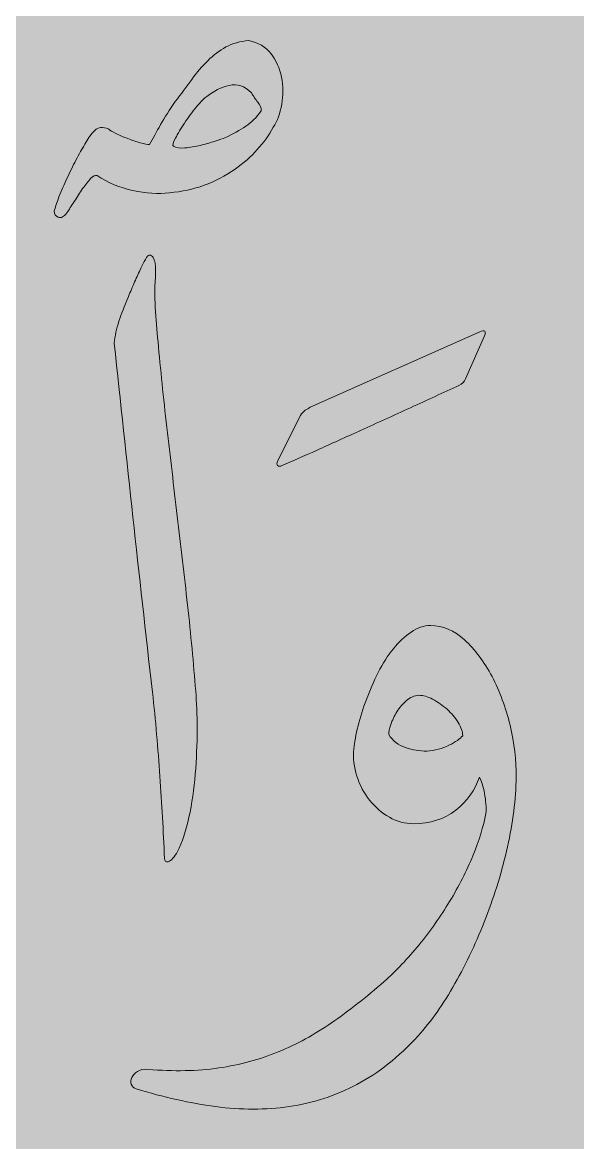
# Model space of a CAD drawing. Header units: inches. Extents: x -1481 to -429, y -1676 to -696.
# Drawn here: x -848.18 to -841.92, y -1261.57 to -1248.93 of the extents above; entities that cross this region are included whole.
import ezdxf

# ---------------------------------------------------------------- set-up
doc = ezdxf.new("R2010")
doc.units = ezdxf.units.IN
doc.header["$MEASUREMENT"] = 0
doc.layers.add('Layer 1', color=7, linetype='Continuous')

# ---------------------------------------------------------------- blocks, each defined once
blk = doc.blocks.new('block 75')
at = {"layer": 'Layer 1', "true_color": 0x009344}
h = blk.add_hatch(color=114, dxfattribs=at)
h.dxf.hatch_style = 2
h.paths.add_polyline_path([(-693.785, -1296.171), (-933.785, -1296.171), (-933.785, -1006.171), (-693.785, -1006.171)])
blk = doc.blocks.new('block 140')
at = {"layer": 'Layer 1', "true_color": 0x49c6ea}
h = blk.add_hatch(color=133, dxfattribs=at)
h.dxf.hatch_style = 2
h.paths.add_polyline_path([(-919.173, -1282.809), (-748.857, -1282.809), (-748.857, -1065.618), (-919.173, -1065.618)])
h = blk.add_hatch(color=133, dxfattribs=at)
h.dxf.hatch_style = 2
h.paths.add_polyline_path([(-907.435, -1277.731), (-761.338, -1277.731), (-761.338, -1076.165), (-907.435, -1076.165)])
at = {"layer": 'Layer 1', "true_color": 0xfff4c8}
h = blk.add_hatch(color=254, dxfattribs=at)
h.dxf.hatch_style = 2
h.paths.add_polyline_path([(-912.062, -1273.635), (-756.36, -1273.635), (-756.36, -1241.111), (-912.062, -1241.111)])
blk = doc.blocks.new('block 179')
at = {"layer": 'Layer 1', "true_color": 0x231f20}
h = blk.add_hatch(color=250, dxfattribs=at)
h.dxf.hatch_style = 2
edge = h.paths.add_edge_path()
edge.add_spline(control_points=[(-843.256, -1253.028), (-843.431, -1253.109), (-843.613, -1253.193), (-843.804, -1253.28), (-843.995, -1253.368), (-844.179, -1253.452), (-844.358, -1253.532), (-844.536, -1253.613), (-844.702, -1253.688), (-844.856, -1253.758), (-845.01, -1253.828), (-845.142, -1253.886), (-845.25, -1253.931), (-845.275, -1253.942), (-845.292, -1253.942), (-845.303, -1253.931), (-845.313, -1253.921), (-845.313, -1253.905), (-845.303, -1253.884), (-845.303, -1253.884), (-845.045, -1253.369), (-845.045, -1253.369), (-845.028, -1253.342), (-845.009, -1253.322), (-844.99, -1253.309), (-844.971, -1253.297), (-844.953, -1253.286), (-844.935, -1253.275), (-844.935, -1253.275), (-843.019, -1252.425), (-843.019, -1252.425), (-842.964, -1252.4), (-842.946, -1252.415), (-842.967, -1252.467), (-842.967, -1252.467), (-843.182, -1252.955), (-843.182, -1252.955), (-843.193, -1252.986), (-843.217, -1253.011), (-843.256, -1253.028)], knot_values=[0, 0, 0, 0, 1, 1, 1, 2, 2, 2, 3, 3, 3, 4, 4, 4, 5, 5, 5, 6, 6, 6, 7, 7, 7, 8, 8, 8, 9, 9, 9, 10, 10, 10, 11, 11, 11, 12, 12, 12, 13, 13, 13, 13], degree=3, periodic=1)
at = {"layer": 'Layer 1', "lineweight": 0}
blk.add_open_spline([(-843.256, -1253.028), (-843.431, -1253.109), (-843.613, -1253.193), (-843.804, -1253.28), (-843.995, -1253.368), (-844.179, -1253.452), (-844.358, -1253.532), (-844.536, -1253.613), (-844.702, -1253.688), (-844.856, -1253.758), (-845.01, -1253.828), (-845.142, -1253.886), (-845.25, -1253.931), (-845.275, -1253.942), (-845.292, -1253.942), (-845.303, -1253.931), (-845.313, -1253.921), (-845.313, -1253.905), (-845.303, -1253.884), (-845.303, -1253.884), (-845.045, -1253.369), (-845.045, -1253.369), (-845.028, -1253.342), (-845.009, -1253.322), (-844.99, -1253.309), (-844.971, -1253.297), (-844.953, -1253.286), (-844.935, -1253.275), (-844.935, -1253.275), (-843.019, -1252.425), (-843.019, -1252.425), (-842.964, -1252.4), (-842.946, -1252.415), (-842.967, -1252.467), (-842.967, -1252.467), (-843.182, -1252.955), (-843.182, -1252.955), (-843.193, -1252.986), (-843.217, -1253.011), (-843.256, -1253.028)], degree=3, knots=[0, 0, 0, 0, 1, 1, 1, 2, 2, 2, 3, 3, 3, 4, 4, 4, 5, 5, 5, 6, 6, 6, 7, 7, 7, 8, 8, 8, 9, 9, 9, 10, 10, 10, 11, 11, 11, 12, 12, 12, 13, 13, 13, 13], dxfattribs=at)
blk = doc.blocks.new('block 139')
at = {"layer": 'Layer 1', "true_color": 0x231f20}
h = blk.add_hatch(color=250, dxfattribs=at)
h.dxf.hatch_style = 2
edge = h.paths.add_edge_path()
edge.add_spline(control_points=[(-853.305, -1257.573), (-853.06, -1257.573), (-852.722, -1257.54), (-852.292, -1257.474), (-851.862, -1257.407), (-851.37, -1257.201), (-850.817, -1256.854), (-850.702, -1256.774), (-850.583, -1256.77), (-850.46, -1256.844), (-850.348, -1256.914), (-850.192, -1256.985), (-849.991, -1257.056), (-849.789, -1257.128), (-849.603, -1257.187), (-849.432, -1257.232), (-849.386, -1257.246), (-849.352, -1257.301), (-849.329, -1257.395), (-849.306, -1257.489), (-849.295, -1257.59), (-849.295, -1257.697), (-849.295, -1257.804), (-849.307, -1257.899), (-849.332, -1257.983), (-849.356, -1258.067), (-849.39, -1258.102), (-849.432, -1258.088), (-849.628, -1258.042), (-849.838, -1257.975), (-850.064, -1257.886), (-850.29, -1257.797), (-850.459, -1257.722), (-850.57, -1257.663), (-850.644, -1257.628), (-850.698, -1257.611), (-850.733, -1257.613), (-850.768, -1257.615), (-850.817, -1257.633), (-850.88, -1257.668), (-851.286, -1257.895), (-851.68, -1258.075), (-852.061, -1258.206), (-852.442, -1258.337), (-852.857, -1258.403), (-853.305, -1258.403), (-853.305, -1258.403), (-853.347, -1258.403), (-853.347, -1258.403), (-853.455, -1258.403), (-853.538, -1258.36), (-853.594, -1258.274), (-853.65, -1258.188), (-853.678, -1258.093), (-853.678, -1257.988), (-853.678, -1257.883), (-853.65, -1257.788), (-853.594, -1257.702), (-853.538, -1257.616), (-853.455, -1257.573), (-853.347, -1257.573), (-853.347, -1257.573), (-853.305, -1257.573), (-853.305, -1257.573)], knot_values=[0, 0, 0, 0, 1, 1, 1, 2, 2, 2, 3, 3, 3, 4, 4, 4, 5, 5, 5, 6, 6, 6, 7, 7, 7, 8, 8, 8, 9, 9, 9, 10, 10, 10, 11, 11, 11, 12, 12, 12, 13, 13, 13, 14, 14, 14, 15, 15, 15, 16, 16, 16, 17, 17, 17, 18, 18, 18, 19, 19, 19, 20, 20, 20, 21, 21, 21, 21], degree=3, periodic=1)
edge = h.paths.add_edge_path()
edge.add_spline(control_points=[(-851.772, -1254.918), (-851.744, -1254.886), (-851.718, -1254.883), (-851.694, -1254.907), (-851.694, -1254.907), (-851.048, -1255.443), (-851.048, -1255.443), (-851.02, -1255.474), (-851.018, -1255.502), (-851.043, -1255.527), (-851.043, -1255.527), (-851.473, -1256.067), (-851.473, -1256.067), (-851.498, -1256.102), (-851.526, -1256.106), (-851.557, -1256.078), (-851.557, -1256.078), (-852.208, -1255.542), (-852.208, -1255.542), (-852.233, -1255.518), (-852.233, -1255.488), (-852.208, -1255.453), (-852.208, -1255.453), (-851.772, -1254.918), (-851.772, -1254.918), (-851.772, -1254.918), (-851.772, -1254.918), (-851.772, -1254.918)], knot_values=[0, 0, 0, 0, 1, 1, 1, 2, 2, 2, 3, 3, 3, 4, 4, 4, 5, 5, 5, 6, 6, 6, 7, 7, 7, 8, 8, 8, 9, 9, 9, 9], degree=3, periodic=1)
edge = h.paths.add_edge_path()
edge.add_spline(control_points=[(-849.435, -1257.232), (-849.414, -1257.239), (-849.37, -1257.252), (-849.301, -1257.269), (-849.233, -1257.287), (-849.159, -1257.304), (-849.078, -1257.322), (-848.998, -1257.339), (-848.916, -1257.336), (-848.832, -1257.314), (-848.748, -1257.291), (-848.702, -1257.239), (-848.695, -1257.159), (-848.779, -1256.4), (-848.865, -1255.711), (-848.952, -1255.094), (-849.04, -1254.476), (-849.124, -1253.728), (-849.204, -1252.85), (-849.225, -1252.703), (-849.249, -1252.561), (-849.275, -1252.425), (-849.301, -1252.288), (-849.358, -1252.154), (-849.446, -1252.021), (-849.474, -1251.979), (-849.49, -1251.952), (-849.496, -1251.942), (-849.501, -1251.931), (-849.491, -1251.905), (-849.467, -1251.863), (-849.467, -1251.863), (-849.141, -1251.26), (-849.141, -1251.26), (-849.099, -1251.193), (-849.07, -1251.193), (-849.052, -1251.26), (-849.003, -1251.431), (-848.93, -1251.602), (-848.832, -1251.774), (-848.734, -1251.945), (-848.601, -1252.082), (-848.433, -1252.183), (-848.534, -1252.341), (-848.612, -1252.466), (-848.666, -1252.559), (-848.721, -1252.651), (-848.739, -1252.752), (-848.722, -1252.86), (-848.659, -1253.476), (-848.586, -1254.13), (-848.504, -1254.823), (-848.422, -1255.516), (-848.365, -1256.032), (-848.333, -1256.372), (-848.323, -1256.491), (-848.325, -1256.65), (-848.341, -1256.849), (-848.357, -1257.049), (-848.393, -1257.245), (-848.449, -1257.437), (-848.505, -1257.629), (-848.584, -1257.796), (-848.687, -1257.936), (-848.791, -1258.076), (-848.916, -1258.146), (-849.063, -1258.146), (-849.108, -1258.146), (-849.165, -1258.14), (-849.233, -1258.13), (-849.301, -1258.119), (-849.369, -1258.105), (-849.435, -1258.088), (-849.498, -1258.074), (-849.541, -1258.019), (-849.564, -1257.922), (-849.587, -1257.826), (-849.595, -1257.725), (-849.59, -1257.618), (-849.585, -1257.511), (-849.567, -1257.418), (-849.538, -1257.337), (-849.508, -1257.257), (-849.474, -1257.222), (-849.435, -1257.232)], knot_values=[0, 0, 0, 0, 1, 1, 1, 2, 2, 2, 3, 3, 3, 4, 4, 4, 5, 5, 5, 6, 6, 6, 7, 7, 7, 8, 8, 8, 9, 9, 9, 10, 10, 10, 11, 11, 11, 12, 12, 12, 13, 13, 13, 14, 14, 14, 15, 15, 15, 16, 16, 16, 17, 17, 17, 18, 18, 18, 19, 19, 19, 20, 20, 20, 21, 21, 21, 22, 22, 22, 23, 23, 23, 24, 24, 24, 25, 25, 25, 26, 26, 26, 27, 27, 27, 28, 28, 28, 28], degree=3, periodic=1)
edge = h.paths.add_edge_path()
edge.add_spline(control_points=[(-846.747, -1250.31), (-846.712, -1250.243), (-846.671, -1250.169), (-846.623, -1250.086), (-846.576, -1250.004), (-846.521, -1249.918), (-846.458, -1249.827), (-846.392, -1249.739), (-846.33, -1249.656), (-846.272, -1249.577), (-846.214, -1249.499), (-846.154, -1249.428), (-846.091, -1249.365), (-846.028, -1249.302), (-845.96, -1249.25), (-845.886, -1249.21), (-845.813, -1249.17), (-845.727, -1249.146), (-845.629, -1249.139), (-845.52, -1249.16), (-845.436, -1249.209), (-845.377, -1249.286), (-845.317, -1249.363), (-845.278, -1249.451), (-845.259, -1249.551), (-845.24, -1249.651), (-845.239, -1249.752), (-845.256, -1249.856), (-845.274, -1249.959), (-845.305, -1250.045), (-845.351, -1250.115), (-845.449, -1250.294), (-845.592, -1250.451), (-845.781, -1250.588), (-846.002, -1250.742), (-846.248, -1250.831), (-846.521, -1250.855), (-846.651, -1250.869), (-846.789, -1250.861), (-846.936, -1250.829), (-847.083, -1250.798), (-847.217, -1250.742), (-847.34, -1250.661), (-847.361, -1250.654), (-847.385, -1250.666), (-847.413, -1250.695), (-847.441, -1250.725), (-847.471, -1250.763), (-847.503, -1250.808), (-847.534, -1250.854), (-847.566, -1250.902), (-847.597, -1250.952), (-847.629, -1251.003), (-847.657, -1251.046), (-847.681, -1251.081), (-847.716, -1251.127), (-847.748, -1251.143), (-847.778, -1251.131), (-847.808, -1251.119), (-847.823, -1251.095), (-847.823, -1251.06), (-847.809, -1251.008), (-847.788, -1250.946), (-847.76, -1250.876), (-847.732, -1250.806), (-847.701, -1250.736), (-847.668, -1250.666), (-847.635, -1250.596), (-847.601, -1250.528), (-847.566, -1250.462), (-847.531, -1250.395), (-847.497, -1250.338), (-847.466, -1250.289), (-847.438, -1250.236), (-847.405, -1250.191), (-847.366, -1250.152), (-847.328, -1250.114), (-847.275, -1250.108), (-847.209, -1250.136), (-847.195, -1250.15), (-847.168, -1250.167), (-847.127, -1250.186), (-847.087, -1250.205), (-847.043, -1250.225), (-846.993, -1250.244), (-846.945, -1250.263), (-846.897, -1250.279), (-846.852, -1250.291), (-846.806, -1250.303), (-846.771, -1250.31), (-846.747, -1250.31)], knot_values=[0, 0, 0, 0, 1, 1, 1, 2, 2, 2, 3, 3, 3, 4, 4, 4, 5, 5, 5, 6, 6, 6, 7, 7, 7, 8, 8, 8, 9, 9, 9, 10, 10, 10, 11, 11, 11, 12, 12, 12, 13, 13, 13, 14, 14, 14, 15, 15, 15, 16, 16, 16, 17, 17, 17, 18, 18, 18, 19, 19, 19, 20, 20, 20, 21, 21, 21, 22, 22, 22, 23, 23, 23, 24, 24, 24, 25, 25, 25, 26, 26, 26, 27, 27, 27, 28, 28, 28, 29, 29, 29, 30, 30, 30, 30], degree=3, periodic=1)
edge = h.paths.add_edge_path()
edge.add_spline(control_points=[(-846.752, -1251.559), (-846.731, -1251.559), (-846.716, -1251.567), (-846.707, -1251.585), (-846.699, -1251.602), (-846.692, -1251.622), (-846.686, -1251.643), (-846.681, -1251.664), (-846.679, -1251.686), (-846.679, -1251.708), (-846.679, -1251.731), (-846.679, -1251.748), (-846.679, -1251.758), (-846.689, -1251.891), (-846.691, -1252.021), (-846.684, -1252.149), (-846.677, -1252.277), (-846.666, -1252.406), (-846.652, -1252.535), (-846.624, -1252.846), (-846.591, -1253.168), (-846.553, -1253.501), (-846.514, -1253.833), (-846.475, -1254.167), (-846.435, -1254.503), (-846.394, -1254.839), (-846.356, -1255.173), (-846.319, -1255.506), (-846.282, -1255.838), (-846.252, -1256.162), (-846.227, -1256.477), (-846.217, -1256.599), (-846.211, -1256.743), (-846.211, -1256.91), (-846.211, -1257.076), (-846.218, -1257.244), (-846.232, -1257.413), (-846.246, -1257.583), (-846.27, -1257.745), (-846.303, -1257.899), (-846.337, -1258.053), (-846.379, -1258.182), (-846.432, -1258.287), (-846.449, -1258.315), (-846.467, -1258.34), (-846.484, -1258.361), (-846.502, -1258.382), (-846.519, -1258.396), (-846.537, -1258.403), (-846.565, -1258.41), (-846.579, -1258.396), (-846.579, -1258.361), (-846.593, -1258.056), (-846.61, -1257.748), (-846.631, -1257.437), (-846.652, -1257.126), (-846.68, -1256.809), (-846.715, -1256.487), (-846.792, -1255.819), (-846.866, -1255.161), (-846.936, -1254.514), (-847.006, -1253.866), (-847.076, -1253.212), (-847.146, -1252.551), (-847.139, -1252.47), (-847.121, -1252.388), (-847.093, -1252.304), (-847.065, -1252.22), (-847.032, -1252.133), (-846.993, -1252.042), (-846.972, -1251.993), (-846.95, -1251.939), (-846.925, -1251.881), (-846.901, -1251.824), (-846.877, -1251.771), (-846.854, -1251.724), (-846.832, -1251.677), (-846.812, -1251.637), (-846.794, -1251.606), (-846.777, -1251.574), (-846.763, -1251.559), (-846.752, -1251.559)], knot_values=[0, 0, 0, 0, 1, 1, 1, 2, 2, 2, 3, 3, 3, 4, 4, 4, 5, 5, 5, 6, 6, 6, 7, 7, 7, 8, 8, 8, 9, 9, 9, 10, 10, 10, 11, 11, 11, 12, 12, 12, 13, 13, 13, 14, 14, 14, 15, 15, 15, 16, 16, 16, 17, 17, 17, 18, 18, 18, 19, 19, 19, 20, 20, 20, 21, 21, 21, 22, 22, 22, 23, 23, 23, 24, 24, 24, 25, 25, 25, 26, 26, 26, 27, 27, 27, 27], degree=3, periodic=1)
edge = h.paths.add_edge_path()
edge.add_spline(control_points=[(-845.597, -1249.727), (-845.674, -1249.65), (-845.758, -1249.622), (-845.849, -1249.643), (-845.94, -1249.664), (-846.024, -1249.706), (-846.101, -1249.769), (-846.133, -1249.79), (-846.172, -1249.829), (-846.219, -1249.887), (-846.267, -1249.945), (-846.311, -1250.005), (-846.353, -1250.068), (-846.395, -1250.131), (-846.429, -1250.188), (-846.456, -1250.239), (-846.482, -1250.289), (-846.49, -1250.32), (-846.479, -1250.331), (-846.448, -1250.348), (-846.404, -1250.354), (-846.348, -1250.349), (-846.292, -1250.344), (-846.234, -1250.334), (-846.175, -1250.32), (-846.115, -1250.306), (-846.06, -1250.29), (-846.009, -1250.273), (-845.959, -1250.255), (-845.921, -1250.243), (-845.897, -1250.236), (-845.806, -1250.191), (-845.728, -1250.147), (-845.663, -1250.105), (-845.598, -1250.063), (-845.54, -1250.005), (-845.487, -1249.932), (-845.487, -1249.897), (-845.5, -1249.863), (-845.527, -1249.832), (-845.553, -1249.8), (-845.576, -1249.766), (-845.597, -1249.727)], knot_values=[0, 0, 0, 0, 1, 1, 1, 2, 2, 2, 3, 3, 3, 4, 4, 4, 5, 5, 5, 6, 6, 6, 7, 7, 7, 8, 8, 8, 9, 9, 9, 10, 10, 10, 11, 11, 11, 12, 12, 12, 13, 13, 13, 14, 14, 14, 14], degree=3, periodic=1)
h = blk.add_hatch(color=250, dxfattribs=at)
h.dxf.hatch_style = 2
edge = h.paths.add_edge_path()
edge.add_spline(control_points=[(-843.025, -1257.447), (-843.074, -1257.594), (-843.163, -1257.719), (-843.293, -1257.82), (-843.422, -1257.922), (-843.581, -1257.972), (-843.77, -1257.972), (-843.865, -1257.972), (-843.955, -1257.948), (-844.041, -1257.899), (-844.126, -1257.85), (-844.201, -1257.786), (-844.264, -1257.707), (-844.327, -1257.629), (-844.375, -1257.539), (-844.408, -1257.437), (-844.441, -1257.336), (-844.453, -1257.232), (-844.442, -1257.127), (-844.435, -1257.054), (-844.419, -1256.968), (-844.395, -1256.87), (-844.37, -1256.772), (-844.339, -1256.673), (-844.3, -1256.571), (-844.262, -1256.47), (-844.217, -1256.368), (-844.167, -1256.267), (-844.116, -1256.165), (-844.059, -1256.076), (-843.996, -1255.999), (-843.933, -1255.922), (-843.867, -1255.859), (-843.797, -1255.81), (-843.727, -1255.761), (-843.653, -1255.736), (-843.576, -1255.736), (-843.44, -1255.736), (-843.312, -1255.791), (-843.193, -1255.899), (-843.074, -1256.008), (-842.971, -1256.145), (-842.883, -1256.311), (-842.796, -1256.477), (-842.728, -1256.661), (-842.679, -1256.862), (-842.63, -1257.064), (-842.607, -1257.259), (-842.61, -1257.447), (-842.614, -1257.699), (-842.646, -1257.961), (-842.708, -1258.232), (-842.769, -1258.503), (-842.85, -1258.77), (-842.952, -1259.033), (-843.053, -1259.295), (-843.169, -1259.542), (-843.301, -1259.775), (-843.432, -1260.008), (-843.571, -1260.205), (-843.718, -1260.366), (-843.935, -1260.604), (-844.165, -1260.786), (-844.408, -1260.914), (-844.651, -1261.042), (-844.906, -1261.125), (-845.172, -1261.163), (-845.438, -1261.202), (-845.715, -1261.202), (-846.004, -1261.163), (-846.292, -1261.125), (-846.591, -1261.058), (-846.898, -1260.964), (-846.926, -1260.953), (-846.945, -1260.936), (-846.954, -1260.911), (-846.962, -1260.887), (-846.961, -1260.862), (-846.948, -1260.835), (-846.936, -1260.809), (-846.915, -1260.786), (-846.885, -1260.767), (-846.856, -1260.748), (-846.816, -1260.74), (-846.767, -1260.744), (-846.473, -1260.768), (-846.207, -1260.763), (-845.967, -1260.728), (-845.727, -1260.693), (-845.503, -1260.632), (-845.295, -1260.547), (-845.087, -1260.461), (-844.887, -1260.352), (-844.694, -1260.219), (-844.502, -1260.086), (-844.304, -1259.93), (-844.101, -1259.752), (-843.965, -1259.633), (-843.833, -1259.494), (-843.705, -1259.337), (-843.577, -1259.179), (-843.463, -1259.017), (-843.361, -1258.849), (-843.256, -1258.677), (-843.169, -1258.506), (-843.099, -1258.334), (-843.029, -1258.163), (-842.98, -1258.004), (-842.952, -1257.857), (-842.948, -1257.825), (-842.948, -1257.79), (-842.952, -1257.749), (-842.955, -1257.709), (-842.96, -1257.67), (-842.967, -1257.631), (-842.974, -1257.593), (-842.983, -1257.557), (-842.994, -1257.524), (-843.004, -1257.49), (-843.015, -1257.465), (-843.025, -1257.447)], knot_values=[0, 0, 0, 0, 1, 1, 1, 2, 2, 2, 3, 3, 3, 4, 4, 4, 5, 5, 5, 6, 6, 6, 7, 7, 7, 8, 8, 8, 9, 9, 9, 10, 10, 10, 11, 11, 11, 12, 12, 12, 13, 13, 13, 14, 14, 14, 15, 15, 15, 16, 16, 16, 17, 17, 17, 18, 18, 18, 19, 19, 19, 20, 20, 20, 21, 21, 21, 22, 22, 22, 23, 23, 23, 24, 24, 24, 25, 25, 25, 26, 26, 26, 27, 27, 27, 28, 28, 28, 29, 29, 29, 30, 30, 30, 31, 31, 31, 32, 32, 32, 33, 33, 33, 34, 34, 34, 35, 35, 35, 36, 36, 36, 37, 37, 37, 38, 38, 38, 39, 39, 39, 40, 40, 40, 40], degree=3, periodic=1)
edge = h.paths.add_edge_path()
edge.add_spline(control_points=[(-843.707, -1256.524), (-843.76, -1256.527), (-843.807, -1256.547), (-843.849, -1256.584), (-843.891, -1256.621), (-843.927, -1256.663), (-843.957, -1256.71), (-843.986, -1256.757), (-844.009, -1256.805), (-844.025, -1256.854), (-844.041, -1256.903), (-844.049, -1256.94), (-844.049, -1256.965), (-844.003, -1257.038), (-843.94, -1257.088), (-843.86, -1257.114), (-843.779, -1257.14), (-843.699, -1257.154), (-843.618, -1257.154), (-843.527, -1257.147), (-843.444, -1257.125), (-843.369, -1257.088), (-843.294, -1257.051), (-843.242, -1257.015), (-843.214, -1256.98), (-843.214, -1256.935), (-843.231, -1256.885), (-843.264, -1256.831), (-843.297, -1256.777), (-843.339, -1256.727), (-843.39, -1256.681), (-843.441, -1256.636), (-843.495, -1256.598), (-843.553, -1256.568), (-843.61, -1256.539), (-843.662, -1256.524), (-843.707, -1256.524)], knot_values=[0, 0, 0, 0, 1, 1, 1, 2, 2, 2, 3, 3, 3, 4, 4, 4, 5, 5, 5, 6, 6, 6, 7, 7, 7, 8, 8, 8, 9, 9, 9, 10, 10, 10, 11, 11, 11, 12, 12, 12, 12], degree=3, periodic=1)
at = {"layer": 'Layer 1', "lineweight": 0}
for points, knots in [([(-846.747, -1250.31), (-846.712, -1250.243), (-846.671, -1250.169), (-846.623, -1250.086), (-846.576, -1250.004), (-846.521, -1249.918), (-846.458, -1249.827), (-846.392, -1249.739), (-846.33, -1249.656), (-846.272, -1249.577), (-846.214, -1249.499), (-846.154, -1249.428), (-846.091, -1249.365), (-846.028, -1249.302), (-845.96, -1249.25), (-845.886, -1249.21), (-845.813, -1249.17), (-845.727, -1249.146), (-845.629, -1249.139), (-845.52, -1249.16), (-845.436, -1249.209), (-845.377, -1249.286), (-845.317, -1249.363), (-845.278, -1249.451), (-845.259, -1249.551), (-845.24, -1249.651), (-845.239, -1249.752), (-845.256, -1249.856), (-845.274, -1249.959), (-845.305, -1250.045), (-845.351, -1250.115), (-845.449, -1250.294), (-845.592, -1250.451), (-845.781, -1250.588), (-846.002, -1250.742), (-846.248, -1250.831), (-846.521, -1250.855), (-846.651, -1250.869), (-846.789, -1250.861), (-846.936, -1250.829), (-847.083, -1250.798), (-847.217, -1250.742), (-847.34, -1250.661), (-847.361, -1250.654), (-847.385, -1250.666), (-847.413, -1250.695), (-847.441, -1250.725), (-847.471, -1250.763), (-847.503, -1250.808), (-847.534, -1250.854), (-847.566, -1250.902), (-847.597, -1250.952), (-847.629, -1251.003), (-847.657, -1251.046), (-847.681, -1251.081), (-847.716, -1251.127), (-847.748, -1251.143), (-847.778, -1251.131), (-847.808, -1251.119), (-847.823, -1251.095), (-847.823, -1251.06), (-847.809, -1251.008), (-847.788, -1250.946), (-847.76, -1250.876), (-847.732, -1250.806), (-847.701, -1250.736), (-847.668, -1250.666), (-847.635, -1250.596), (-847.601, -1250.528), (-847.566, -1250.462), (-847.531, -1250.395), (-847.497, -1250.338), (-847.466, -1250.289), (-847.438, -1250.236), (-847.405, -1250.191), (-847.366, -1250.152), (-847.328, -1250.114), (-847.275, -1250.108), (-847.209, -1250.136), (-847.195, -1250.15), (-847.168, -1250.167), (-847.127, -1250.186), (-847.087, -1250.205), (-847.043, -1250.225), (-846.993, -1250.244), (-846.945, -1250.263), (-846.897, -1250.279), (-846.852, -1250.291), (-846.806, -1250.303), (-846.771, -1250.31), (-846.747, -1250.31)], [0, 0, 0, 0, 1, 1, 1, 2, 2, 2, 3, 3, 3, 4, 4, 4, 5, 5, 5, 6, 6, 6, 7, 7, 7, 8, 8, 8, 9, 9, 9, 10, 10, 10, 11, 11, 11, 12, 12, 12, 13, 13, 13, 14, 14, 14, 15, 15, 15, 16, 16, 16, 17, 17, 17, 18, 18, 18, 19, 19, 19, 20, 20, 20, 21, 21, 21, 22, 22, 22, 23, 23, 23, 24, 24, 24, 25, 25, 25, 26, 26, 26, 27, 27, 27, 28, 28, 28, 29, 29, 29, 30, 30, 30, 30]), ([(-845.597, -1249.727), (-845.674, -1249.65), (-845.758, -1249.622), (-845.849, -1249.643), (-845.94, -1249.664), (-846.024, -1249.706), (-846.101, -1249.769), (-846.133, -1249.79), (-846.172, -1249.829), (-846.219, -1249.887), (-846.267, -1249.945), (-846.311, -1250.005), (-846.353, -1250.068), (-846.395, -1250.131), (-846.429, -1250.188), (-846.456, -1250.239), (-846.482, -1250.289), (-846.49, -1250.32), (-846.479, -1250.331), (-846.448, -1250.348), (-846.404, -1250.354), (-846.348, -1250.349), (-846.292, -1250.344), (-846.234, -1250.334), (-846.175, -1250.32), (-846.115, -1250.306), (-846.06, -1250.29), (-846.009, -1250.273), (-845.959, -1250.255), (-845.921, -1250.243), (-845.897, -1250.236), (-845.806, -1250.191), (-845.728, -1250.147), (-845.663, -1250.105), (-845.598, -1250.063), (-845.54, -1250.005), (-845.487, -1249.932), (-845.487, -1249.897), (-845.5, -1249.863), (-845.527, -1249.832), (-845.553, -1249.8), (-845.576, -1249.766), (-845.597, -1249.727)], [0, 0, 0, 0, 1, 1, 1, 2, 2, 2, 3, 3, 3, 4, 4, 4, 5, 5, 5, 6, 6, 6, 7, 7, 7, 8, 8, 8, 9, 9, 9, 10, 10, 10, 11, 11, 11, 12, 12, 12, 13, 13, 13, 14, 14, 14, 14]), ([(-846.752, -1251.559), (-846.731, -1251.559), (-846.716, -1251.567), (-846.707, -1251.585), (-846.699, -1251.602), (-846.692, -1251.622), (-846.686, -1251.643), (-846.681, -1251.664), (-846.679, -1251.686), (-846.679, -1251.708), (-846.679, -1251.731), (-846.679, -1251.748), (-846.679, -1251.758), (-846.689, -1251.891), (-846.691, -1252.021), (-846.684, -1252.149), (-846.677, -1252.277), (-846.666, -1252.406), (-846.652, -1252.535), (-846.624, -1252.846), (-846.591, -1253.168), (-846.553, -1253.501), (-846.514, -1253.833), (-846.475, -1254.167), (-846.435, -1254.503), (-846.394, -1254.839), (-846.356, -1255.173), (-846.319, -1255.506), (-846.282, -1255.838), (-846.252, -1256.162), (-846.227, -1256.477), (-846.217, -1256.599), (-846.211, -1256.743), (-846.211, -1256.91), (-846.211, -1257.076), (-846.218, -1257.244), (-846.232, -1257.413), (-846.246, -1257.583), (-846.27, -1257.745), (-846.303, -1257.899), (-846.337, -1258.053), (-846.379, -1258.182), (-846.432, -1258.287), (-846.449, -1258.315), (-846.467, -1258.34), (-846.484, -1258.361), (-846.502, -1258.382), (-846.519, -1258.396), (-846.537, -1258.403), (-846.565, -1258.41), (-846.579, -1258.396), (-846.579, -1258.361), (-846.593, -1258.056), (-846.61, -1257.748), (-846.631, -1257.437), (-846.652, -1257.126), (-846.68, -1256.809), (-846.715, -1256.487), (-846.792, -1255.819), (-846.866, -1255.161), (-846.936, -1254.514), (-847.006, -1253.866), (-847.076, -1253.212), (-847.146, -1252.551), (-847.139, -1252.47), (-847.121, -1252.388), (-847.093, -1252.304), (-847.065, -1252.22), (-847.032, -1252.133), (-846.993, -1252.042), (-846.972, -1251.993), (-846.95, -1251.939), (-846.925, -1251.881), (-846.901, -1251.824), (-846.877, -1251.771), (-846.854, -1251.724), (-846.832, -1251.677), (-846.812, -1251.637), (-846.794, -1251.606), (-846.777, -1251.574), (-846.763, -1251.559), (-846.752, -1251.559)], [0, 0, 0, 0, 1, 1, 1, 2, 2, 2, 3, 3, 3, 4, 4, 4, 5, 5, 5, 6, 6, 6, 7, 7, 7, 8, 8, 8, 9, 9, 9, 10, 10, 10, 11, 11, 11, 12, 12, 12, 13, 13, 13, 14, 14, 14, 15, 15, 15, 16, 16, 16, 17, 17, 17, 18, 18, 18, 19, 19, 19, 20, 20, 20, 21, 21, 21, 22, 22, 22, 23, 23, 23, 24, 24, 24, 25, 25, 25, 26, 26, 26, 27, 27, 27, 27]), ([(-843.025, -1257.447), (-843.074, -1257.594), (-843.163, -1257.719), (-843.293, -1257.82), (-843.422, -1257.922), (-843.581, -1257.972), (-843.77, -1257.972), (-843.865, -1257.972), (-843.955, -1257.948), (-844.041, -1257.899), (-844.126, -1257.85), (-844.201, -1257.786), (-844.264, -1257.707), (-844.327, -1257.629), (-844.375, -1257.539), (-844.408, -1257.437), (-844.441, -1257.336), (-844.453, -1257.232), (-844.442, -1257.127), (-844.435, -1257.054), (-844.419, -1256.968), (-844.395, -1256.87), (-844.37, -1256.772), (-844.339, -1256.673), (-844.3, -1256.571), (-844.262, -1256.47), (-844.217, -1256.368), (-844.167, -1256.267), (-844.116, -1256.165), (-844.059, -1256.076), (-843.996, -1255.999), (-843.933, -1255.922), (-843.867, -1255.859), (-843.797, -1255.81), (-843.727, -1255.761), (-843.653, -1255.736), (-843.576, -1255.736), (-843.44, -1255.736), (-843.312, -1255.791), (-843.193, -1255.899), (-843.074, -1256.008), (-842.971, -1256.145), (-842.883, -1256.311), (-842.796, -1256.477), (-842.728, -1256.661), (-842.679, -1256.862), (-842.63, -1257.064), (-842.607, -1257.259), (-842.61, -1257.447), (-842.614, -1257.699), (-842.646, -1257.961), (-842.708, -1258.232), (-842.769, -1258.503), (-842.85, -1258.77), (-842.952, -1259.033), (-843.053, -1259.295), (-843.169, -1259.542), (-843.301, -1259.775), (-843.432, -1260.008), (-843.571, -1260.205), (-843.718, -1260.366), (-843.935, -1260.604), (-844.165, -1260.786), (-844.408, -1260.914), (-844.651, -1261.042), (-844.906, -1261.125), (-845.172, -1261.163), (-845.438, -1261.202), (-845.715, -1261.202), (-846.004, -1261.163), (-846.292, -1261.125), (-846.591, -1261.058), (-846.898, -1260.964), (-846.926, -1260.953), (-846.945, -1260.936), (-846.954, -1260.911), (-846.962, -1260.887), (-846.961, -1260.862), (-846.948, -1260.835), (-846.936, -1260.809), (-846.915, -1260.786), (-846.885, -1260.767), (-846.856, -1260.748), (-846.816, -1260.74), (-846.767, -1260.744), (-846.473, -1260.768), (-846.207, -1260.763), (-845.967, -1260.728), (-845.727, -1260.693), (-845.503, -1260.632), (-845.295, -1260.547), (-845.087, -1260.461), (-844.887, -1260.352), (-844.694, -1260.219), (-844.502, -1260.086), (-844.304, -1259.93), (-844.101, -1259.752), (-843.965, -1259.633), (-843.833, -1259.494), (-843.705, -1259.337), (-843.577, -1259.179), (-843.463, -1259.017), (-843.361, -1258.849), (-843.256, -1258.677), (-843.169, -1258.506), (-843.099, -1258.334), (-843.029, -1258.163), (-842.98, -1258.004), (-842.952, -1257.857), (-842.948, -1257.825), (-842.948, -1257.79), (-842.952, -1257.749), (-842.955, -1257.709), (-842.96, -1257.67), (-842.967, -1257.631), (-842.974, -1257.593), (-842.983, -1257.557), (-842.994, -1257.524), (-843.004, -1257.49), (-843.015, -1257.465), (-843.025, -1257.447)], [0, 0, 0, 0, 1, 1, 1, 2, 2, 2, 3, 3, 3, 4, 4, 4, 5, 5, 5, 6, 6, 6, 7, 7, 7, 8, 8, 8, 9, 9, 9, 10, 10, 10, 11, 11, 11, 12, 12, 12, 13, 13, 13, 14, 14, 14, 15, 15, 15, 16, 16, 16, 17, 17, 17, 18, 18, 18, 19, 19, 19, 20, 20, 20, 21, 21, 21, 22, 22, 22, 23, 23, 23, 24, 24, 24, 25, 25, 25, 26, 26, 26, 27, 27, 27, 28, 28, 28, 29, 29, 29, 30, 30, 30, 31, 31, 31, 32, 32, 32, 33, 33, 33, 34, 34, 34, 35, 35, 35, 36, 36, 36, 37, 37, 37, 38, 38, 38, 39, 39, 39, 40, 40, 40, 40]), ([(-843.707, -1256.524), (-843.76, -1256.527), (-843.807, -1256.547), (-843.849, -1256.584), (-843.891, -1256.621), (-843.927, -1256.663), (-843.957, -1256.71), (-843.986, -1256.757), (-844.009, -1256.805), (-844.025, -1256.854), (-844.041, -1256.903), (-844.049, -1256.94), (-844.049, -1256.965), (-844.003, -1257.038), (-843.94, -1257.088), (-843.86, -1257.114), (-843.779, -1257.14), (-843.699, -1257.154), (-843.618, -1257.154), (-843.527, -1257.147), (-843.444, -1257.125), (-843.369, -1257.088), (-843.294, -1257.051), (-843.242, -1257.015), (-843.214, -1256.98), (-843.214, -1256.935), (-843.231, -1256.885), (-843.264, -1256.831), (-843.297, -1256.777), (-843.339, -1256.727), (-843.39, -1256.681), (-843.441, -1256.636), (-843.495, -1256.598), (-843.553, -1256.568), (-843.61, -1256.539), (-843.662, -1256.524), (-843.707, -1256.524)], [0, 0, 0, 0, 1, 1, 1, 2, 2, 2, 3, 3, 3, 4, 4, 4, 5, 5, 5, 6, 6, 6, 7, 7, 7, 8, 8, 8, 9, 9, 9, 10, 10, 10, 11, 11, 11, 12, 12, 12, 12])]:
    blk.add_open_spline(points, degree=3, knots=knots, dxfattribs=at)
at = {"layer": 'Layer 1'}
for name in ['block 140', 'block 179']:
    blk.add_blockref(name, (0, 0), dxfattribs=at)

msp = doc.modelspace()

# ---------------------------------------------------------------- hatches: boundary and pattern name
at = {"layer": 'Layer 1', "true_color": 0x006738}
h = msp.add_hatch(color=116, dxfattribs=at)
h.dxf.hatch_style = 2
h.paths.add_polyline_path([(-749.015, -1281.171), (-919.015, -1281.171), (-919.015, -1062.796), (-749.015, -1062.796)])

# ---------------------------------------------------------------- block references
at = {"layer": 'Layer 1'}
for name in ['block 75', 'block 139']:
    msp.add_blockref(name, (0, 0), dxfattribs=at)

doc.saveas('drawing.dxf')
